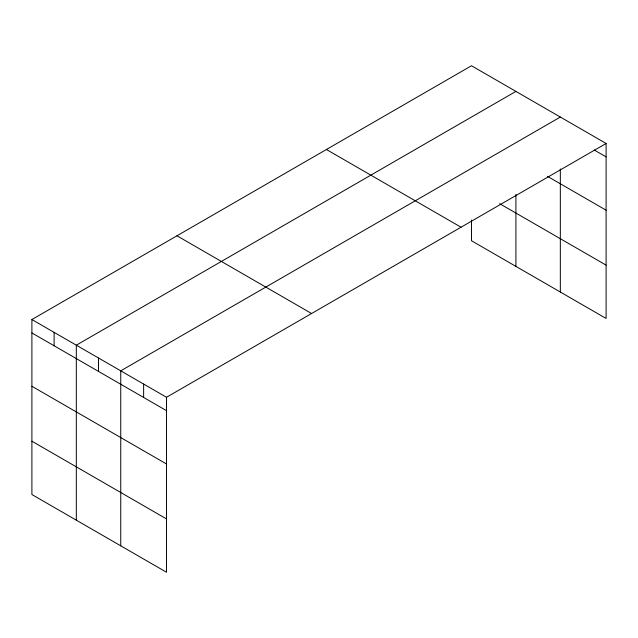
<?xml version="1.0" encoding="UTF-8"?>
<svg xmlns="http://www.w3.org/2000/svg" width="638" height="638" viewBox="0 0 638 638"><rect width="100%" height="100%" fill="white"/><g stroke="black" fill="none" stroke-linecap="round" stroke-linejoin="round"><path stroke-width="0.96" d="M31.9 319.542L166.518 397.267L166.518 572.246L31.9 494.53L31.9 319.542L471.482 65.754L606.1 143.47L606.1 318.458L471.482 240.733L471.482 219.998M515.911 91.401L76.321 345.19L76.321 520.177M560.331 117.049L120.749 370.837L120.749 545.825M166.518 397.267L606.1 143.47M594.233 150.026L606.1 156.876M547.516 176.375L606.1 210.197M499.674 203.689L606.1 265.129M326.425 149.507L461.035 227.224M176.965 235.797L311.575 313.513M31.9 332.948L166.518 410.665M31.9 386.269L166.518 463.985M31.9 441.201L166.518 518.925M560.331 168.958L560.331 292.029M515.911 194.423L515.911 266.381M143.63 384.052L143.63 397.45M98.531 358.014L98.531 371.42M54.11 332.366L54.11 345.772"/></g></svg>
